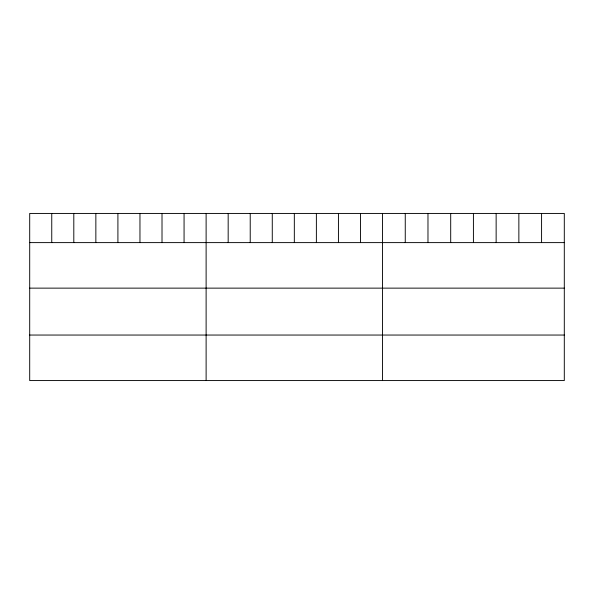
<?xml version="1.0" encoding="UTF-8"?>
<svg xmlns="http://www.w3.org/2000/svg" width="594" height="594" viewBox="0 0 594 594"><rect width="100%" height="100%" fill="white"/><g stroke="black" fill="none" stroke-linecap="round" stroke-linejoin="round"><path stroke-width="0.89" d="M564.3 242.612L564.3 380.568L29.7 380.568L29.7 213.432L564.3 213.432L564.3 242.612L29.7 242.612M29.7 288.135L564.3 288.135M29.7 335.046L564.3 335.046M541.58 213.432L541.58 242.612M518.859 213.432L518.859 242.612M496.139 213.432L496.139 242.612M473.418 213.432L473.418 242.612M450.698 213.432L450.698 242.612M427.977 213.432L427.977 242.612M405.257 213.432L405.257 242.612M382.536 213.432L382.536 380.568M360.484 213.432L360.484 242.612M338.432 213.432L338.432 242.612M316.379 213.432L316.379 242.612M294.327 213.432L294.327 242.612M272.275 213.432L272.275 242.612M250.223 213.432L250.223 242.612M228.17 213.432L228.17 242.612M206.118 213.432L206.118 380.568M184.066 213.432L184.066 242.612M162.013 213.432L162.013 242.612M139.961 213.432L139.961 242.612M117.909 213.432L117.909 242.612M95.857 213.432L95.857 242.612M73.805 213.432L73.805 242.612M51.752 213.432L51.752 242.612"/></g></svg>
